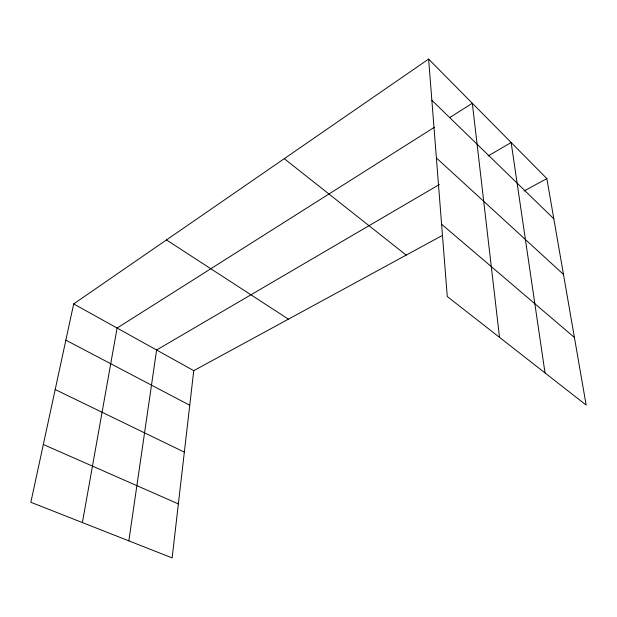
<?xml version="1.0" encoding="UTF-8"?>
<svg xmlns="http://www.w3.org/2000/svg" width="617" height="617" viewBox="0 0 617 617"><rect width="100%" height="100%" fill="white"/><g stroke="black" fill="none" stroke-linecap="round" stroke-linejoin="round"><path stroke-width="0.93" d="M442.404 235.409L193.746 370.663L172.135 557.907L30.85 502.277L73.685 303.919L428.622 59.093L546.847 178.598L586.15 405.076L447.271 296.53L428.622 59.093M128.845 540.862L156.602 350.009L439.404 184.498M82.393 522.568L117.099 328.051L434.391 127.279M449.731 117.577L472.329 103.27L499.515 337.36M488.055 156.024L511.146 142.512L545.019 372.93M524.103 190.969L546.847 178.598M43.329 444.502L178.367 503.912M55.191 389.543L184.344 452.138M65.865 340.152L189.751 405.261M73.685 303.919L193.746 370.663M166.451 239.928L288.424 319.159M284.26 158.669L406.187 255.106M441.595 224.241L574.412 337.445M436.389 157.937L563.475 274.411M431.861 100.278L553.819 218.788"/></g></svg>
